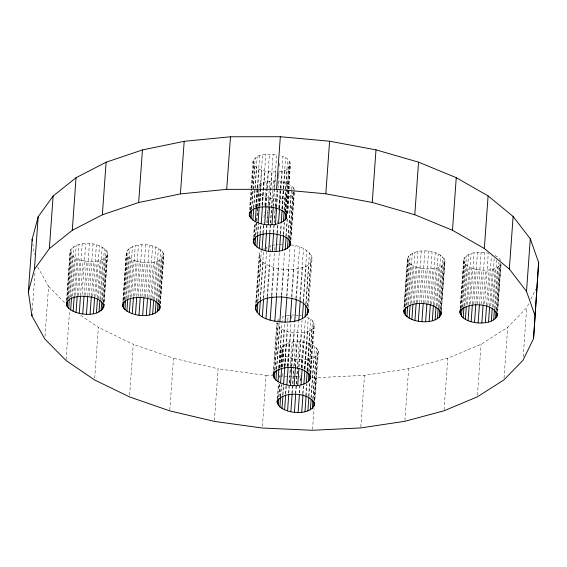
<?xml version="1.0" encoding="UTF-8"?>
<svg xmlns="http://www.w3.org/2000/svg" width="567" height="567" viewBox="0 0 567 567"><rect width="100%" height="100%" fill="white"/><g stroke="black" fill="none" stroke-linecap="round" stroke-linejoin="round"><path stroke-width="0.43" stroke-dasharray="2.83 2.13" d="M274.293 188.116L276.682 154.805C268.971 153.813 254.867 152.849 252.932 162.679C257.049 171.787 269.616 172.354 278.333 171.744M256.929 189.491C257.907 181.27 269.176 180.923 275.633 181.057M291.062 244.979C308.377 245.844 323.899 263.308 298.518 268.609C287.646 270.551 275.945 269.488 266.086 264.286C261.096 262.046 256.447 255.214 261.352 250.557L257.709 301.396M306.896 317.506C317.889 320.284 315.259 331.73 304.762 332.227C295.442 333.502 280.247 333.361 276.873 322.651L273.351 371.732M318.392 351.171C317.166 359.903 305.018 359.811 298.199 359.535C291.842 358.599 282.203 357.033 280.871 349.456C285.924 337.571 313.508 339.924 318.392 351.171L314.813 401.131M32.298 310.659L35.119 271.217M44.999 336.373L48.578 286.413L37.408 266.405M66.573 300.808L70.159 250.848C76.417 239.565 102.925 241.514 107.673 253.435L104.158 302.523M66.849 299.943L70.159 250.848M67.133 300.042L70.776 249.204M67.827 299.043L71.031 254.342L70.237 252.613M68.394 298.547L72.037 247.708M69.436 298.044L72.456 255.972L71.031 254.342M70.23 297.243L73.873 246.404M66.098 359.627L69.55 311.418M71.612 296.895L74.44 257.453L72.456 255.972M72.576 296.144L76.219 245.313M74.277 295.57L76.914 258.758L74.44 257.453M75.376 295.301L79.019 244.469M77.225 295.783L79.805 259.849L76.914 258.758M78.494 295.613L82.201 243.902M80.521 295.754L83.037 260.7L79.805 259.849M82.059 294.479L85.709 243.647M84.079 295.442L86.531 261.259L83.037 260.7M85.716 295.442L89.423 243.725M87.772 295.698L90.224 261.515C96.326 261.337 106.242 260.884 107.673 253.435M89.324 295.854L93.031 244.143M91.415 295.605L93.867 261.422M92.697 296.562L96.404 244.852M94.639 296.945L97.212 261.011M95.823 296.661L99.473 245.823M97.51 297.987L100.21 260.303M98.452 298.738L102.159 247.028M99.969 298.774L102.797 259.332M94.717 378.203L98.36 327.365L79.798 314.72M100.692 300.141L104.399 248.424M101.883 300.198L104.895 258.127M102.471 300.822L106.114 249.983M103.187 302.296L106.454 256.723M103.591 302.502L107.234 251.67M104.009 302.48L107.397 255.15M122.926 300.297L126.377 252.088C132.635 240.805 159.143 242.754 163.898 254.682L160.376 303.763M123.131 300.304L126.377 252.088M123.415 300.404L127.001 250.444M124.109 299.411L127.249 255.589L126.462 253.853M124.612 299.787L128.255 248.956M125.661 299.284L128.674 257.212L127.249 255.589M126.448 298.483L130.091 247.644M127.837 298.136L130.665 258.694L128.674 257.212M128.801 297.392L132.444 246.553M130.431 297.689L133.139 259.998L130.665 258.694M131.601 296.548L135.244 245.709M133.514 296.151L136.023 261.089L133.139 259.998M134.783 295.981L138.426 245.142M129.616 395.142L133.259 344.304L98.36 327.365M136.803 296.123L139.255 261.94L136.023 261.089M138.22 296.598L141.927 244.887M140.304 296.69L142.756 262.507L139.255 261.94M141.941 296.683L145.648 244.965M143.997 296.938L146.442 262.755C152.551 262.585 162.467 262.124 163.898 254.682M145.542 297.094L149.249 245.383M147.633 296.853L150.085 262.67M148.915 297.803L152.622 246.092M150.921 297.314L153.437 262.252M151.984 298.781L155.691 247.07M153.735 299.234L156.435 261.543M154.678 299.986L158.384 248.268M156.123 300.893L159.015 260.572M156.917 301.382L160.624 249.664M158.037 302.317L161.113 259.367M158.689 302.062L162.339 251.224M159.469 302.665L162.672 257.964M159.809 303.749L163.452 252.91M160.227 303.721L163.622 256.39M169.795 409.984L173.502 358.273L133.259 344.304M214.397 420.516L218.104 368.798L173.502 358.273M249.515 210.024L251.046 188.974M251.082 188.109L253.031 160.943M250.175 210.166L251.684 189.13M251.741 188.258L253.818 159.334M250.288 210.017L251.791 188.981M251.854 188.102L253.555 164.437M251.585 208.72L255.228 157.881M251.748 209.039L254.824 166.096M253.555 207.465L254.874 189.059M254.937 188.18L257.198 156.627M253.789 207.933L256.681 167.612M253.449 237.708L254.54 222.796M255.646 207.033L257.028 187.748M255.958 207.302L259.665 155.592M254.172 236.978L255.178 222.951M256.305 207.175L259.041 168.966M254.285 236.822L255.228 223.674M256.419 207.026L257.553 191.249C264.697 200.25 289.12 203.043 294.45 191.199M255.582 235.525L257.588 207.479M257.652 206.601L258.913 189.073M258.97 188.194L259.225 184.693M255.809 234.972L256.752 221.825M256.808 220.953L257.815 206.927M257.879 206.048L258.821 192.9M258.857 206.53L260.118 188.995M260.175 188.124L262.564 154.812M259.254 206.048L261.834 170.114M257.553 234.27L258.304 223.752M259.558 206.225L261.196 183.432M257.787 234.745L258.538 224.227M259.856 205.814L260.678 194.424M259.955 234.114L260.643 224.475M262.025 205.19L263.662 182.404M262.188 205.162L265.831 154.323M260.331 233.462L260.962 224.702M262.344 205.417L263.031 195.778M262.535 205.211L264.98 171.028M255.703 303.302L259.162 255.093M256.213 302.686L259.792 252.726M256.327 302.296L259.53 257.595M257.928 301.205L260.884 260.005M262.854 233.335L263.549 223.696M263.988 217.558L264.364 212.299M264.867 205.289L266.561 181.624M263.251 232.86L263.818 224.971M265.2 205.686L265.824 196.926M265.703 205.864L266.894 189.208M266.958 188.329L269.41 154.146M265.973 205.849L267.163 189.194M267.227 188.322L268.418 171.666M260.104 299.482L263.563 251.273M260.395 299.943L263.102 262.259M266.121 232.846L269.268 189.024M269.325 188.145L269.828 181.135M266.469 232.895L267.348 220.627M267.411 219.748L268.035 210.981M268.099 210.109L268.978 197.833M269.481 205.155L273.124 154.316M269.679 205.304L272.068 171.999M263.187 298.738L266.894 247.028L263.754 248.644M263.698 297.597L266.086 264.286M269.701 232.668L270.324 223.908M270.388 223.029L273.407 180.958M269.963 232.661L270.594 223.894M270.657 223.015L272.415 198.478M272.975 206.523L274.23 188.988M273.308 206.182L275.76 171.992M267.05 296.576L270.693 245.745L268.411 246.51M267.532 296.739L269.729 266.058M273.414 232.839L275.236 207.423M275.3 206.544L276.434 190.767M273.677 232.116L274.18 225.106M274.619 218.968L274.995 213.709M275.25 210.201L275.434 207.572M275.498 206.7L276.065 198.811M276.278 207.302L277.469 190.647M277.844 185.388L278.099 181.879M278.539 175.749L278.787 172.24M279.226 166.103L279.545 161.723M276.675 206.721L277.936 189.187M278 188.315L279.127 172.538M271.409 295.676L274.619 250.975M274.676 250.104L274.995 245.717M262.422 426.264L266.065 375.432L218.104 368.798M271.926 295.57L273.939 267.518M276.965 233.328L277.66 223.689M277.724 222.81L277.851 221.059M278.787 207.912L280.672 181.617L278.546 181.32M277.306 232.987L277.873 225.099M279.127 207.572L279.758 198.804M279.255 208.337L280.637 189.052M280.7 188.173L282.961 156.62L279.985 155.585M279.581 208.713L282.281 171.021C292.381 169.795 292.6 159.008 282.961 156.62M281.905 208.713L283.287 189.428M283.351 188.556L285.548 157.874M280.275 234.107L281.026 223.589M282.097 208.691L283.479 189.406M283.543 188.535L283.982 182.397L280.672 181.617M282.21 208.677L283.592 189.392M283.656 188.52L284.974 170.114M276.249 295.201L279.333 252.251M280.672 233.526L281.367 223.887M282.437 208.989L283.188 198.471M276.653 295.79L278.603 268.623M284.017 210.151L285.463 189.995M285.527 189.116L287.667 159.32M284.251 210.159L285.69 190.002M285.754 189.123L287.2 168.966M283.316 234.27L284.131 222.874M284.953 211.477L286.959 183.432L283.982 182.397M273.804 370.053L277.199 322.722M283.642 234.646L284.521 222.37M285.272 211.852L286.278 197.826M285.591 211.746L287.164 189.832M287.228 188.96L289.234 160.908M285.697 212.306L288.901 167.605M274.782 370.272L278.425 319.434L277.32 320.972M274.952 369.96L278.092 326.131M286.548 213.454L288.242 189.789L286.611 213.405M288.305 188.917L290.191 162.623M288.369 188.861L290.006 166.074M286.937 213.475L288.631 189.81M288.695 188.939L290.453 164.395M281.459 295.194L284.662 250.494M285.839 236.396L287.093 218.869M287.469 213.61L289.17 189.945M289.234 189.066L289.546 184.686L286.959 183.432M276.483 368.919L279.751 323.339M281.728 295.605L283.613 269.311M286.144 236.361L287.398 218.834M287.781 213.575L288.972 196.919M276.71 368.919L279.666 327.726M287.951 237.842L291.346 190.512M291.41 189.633L291.658 186.125L289.546 184.686M278.709 367.77L282.352 316.932L284.372 316.251M288.185 237.842L291.197 195.771M279.014 367.735L281.778 329.165M277.348 398.544L278.418 383.639M279.552 367.863L280.871 349.456M277.674 398.615L278.808 383.661M279.248 377.53L279.375 375.772M279.871 367.94L281.317 347.777M289.588 238.558L293.231 187.72L291.658 186.125M289.758 238.239L292.898 194.417M278.78 397.084L279.85 382.179M280.92 367.281L282.423 346.246M278.95 396.765L279.829 384.497M281.083 366.962L282.09 352.943M281.402 366.856L284.542 323.034M290.609 239.387L294.188 189.428L293.231 187.72M286.548 296.541L290.006 248.339M290.609 240.21L294.004 192.879M281.728 367.232L284.365 330.419M286.973 295.846L288.858 269.552M290.935 240.288L294.386 192.078M280.417 396.602L281.296 384.334M282.55 366.799L284.124 344.892M280.644 396.609L281.459 385.213M282.09 376.445L282.345 372.937M282.784 366.806L283.663 354.531M284.492 366.218L287.696 321.517M287.76 320.646L288.135 315.387L289.85 315.217M282.642 395.454L283.401 384.936M284.719 366.53L286.349 343.744M284.832 366.516L287.349 331.454M283.011 394.54L283.642 385.773M285.024 366.495L285.775 355.977M291.459 296.569L295.102 245.731M291.892 297.349L293.904 269.304M285.399 393.668L285.966 385.78M287.349 366.495L289.042 342.829M285.725 394.044L286.349 385.276M287.731 365.998L288.362 357.231M287.859 366.764L290.999 322.935M291.318 318.555L291.502 315.925M288.199 366.417L290.651 332.234M288.49 393.03L292.133 342.192M288.83 393.321L289.333 386.311M289.581 382.803L289.9 378.423M290.339 372.285L290.715 367.026M290.779 366.154L291.346 358.266M295.846 298.731L299.553 247.021M296.378 298.412L298.518 268.609M291.551 366.757L294.755 322.056M291.814 366.034L294.202 332.73M291.856 393.569L292.487 384.802M292.551 383.93L293.741 367.274M293.805 366.395L295.563 341.858M292.196 393.229L293.89 369.564M294.145 366.055L294.649 359.046M299.851 299.475L303.494 248.644M295.201 367.09L298.533 320.638M295.471 367.076L297.923 332.893M300.283 299.943L302.608 267.511M295.549 393.569L296.18 384.802M296.236 383.923L299.256 341.851M295.747 393.718L296.378 384.95M296.442 384.079L298.199 359.535M303.182 301.389L306.825 250.55M298.703 366.856L302.034 320.398M303.515 301.991L306.088 266.058M299.043 366.906L301.495 332.723M299.263 393.023L299.766 386.014M300.141 380.755L300.517 375.496M301.084 367.607L302.906 342.185M305.733 304.408L309.44 252.698M299.532 393.009L300.035 385.999M300.411 380.741L300.531 378.983M301.353 367.593L301.913 359.705M306.045 303.728L308.873 264.286M301.857 367.763L305.372 318.682M302.19 368.167L304.762 332.227M307.59 305.868L311.233 255.03M307.718 306.06L310.858 262.238M308.576 307.3L312.105 257.51M302.7 393.661L303.267 385.773M304.458 369.124L306.343 342.829M304.649 368.911L308.292 318.08M303.04 393.711L303.607 385.822M304.798 369.174L305.493 359.528M304.961 369.138L307.661 331.454M307.009 370.265L310.652 319.427M307.243 370.74L310.128 330.419M305.79 395.454L306.605 384.057M307.548 370.91L309.497 343.737M306.123 395.851L306.938 384.454M307.945 370.435L308.76 359.039M308.859 371.789L312.502 320.95M309.022 372.108L312.098 329.165M310.135 373.44L313.778 322.609M308.583 396.602L309.582 382.576M310.213 373.809L313.508 327.712M308.958 395.95L309.965 381.924M310.588 373.157L311.659 358.259M310.879 373.447L314.394 324.359M310.943 397.949L314.65 346.239M311.233 397.545L314.125 357.224M312.856 398.594L316.499 347.762M313.019 398.92L316.095 355.97M314.125 400.252L317.775 349.414M314.238 400.096L317.506 354.524M312.545 429.41L314.054 408.375M314.621 400.486L316.251 377.693L364.503 375.347L408.63 368.706L447.774 358.209L481.085 344.268L507.685 327.308L526.722 307.746L529.372 302.31M360.796 427.057L364.503 375.347M403.91 308.257L407.432 259.176C411.054 246.617 442.933 248.927 444.946 261.763L441.431 310.844M404.186 306.549L407.701 257.461M404.604 306.52L407.871 260.94L407.432 259.176M405.008 306.726L408.651 255.887M405.908 305.578L408.991 262.627L407.871 260.94M406.567 305.322L410.21 254.484M407.815 304.5L410.706 264.187L408.991 262.627M408.601 304.996L412.308 253.279M410.175 304.146L412.946 265.583L410.706 264.187M411.245 303.147L414.888 252.308M412.996 303.6L415.632 266.788L412.946 265.583M404.923 420.423L408.63 368.706M414.179 303.317L417.886 251.599M416.192 302.821L418.701 267.759L415.632 266.788M417.532 302.898L421.238 251.188M419.623 302.65L422.075 268.467L418.701 267.759M421.175 302.806L424.881 251.096M423.23 303.069L425.682 268.886C432.288 268.978 441.991 268.942 444.946 261.763M424.867 303.062L428.574 251.344M426.944 303.147L429.396 268.964M428.361 303.628L432.068 251.911M430.388 303.77L432.897 268.708M431.593 304.472L435.3 252.762M433.507 304.082L436.087 268.141M434.485 305.563L438.192 253.853M436.115 305.868L438.879 267.298M437.022 305.996L440.665 255.157M438.277 307.406L441.232 266.207M439.007 307.477L442.65 256.638M439.928 308.724L443.068 264.902M440.431 309.1L444.074 258.268M440.935 310.737L444.33 263.407M441.218 310.836L444.861 259.998M444.067 409.92L447.774 358.209M460.191 308.625L463.65 260.416C466.563 250.798 480.313 251.975 488.293 253.158L484.587 304.869M460.347 308.668L463.926 258.701M460.829 307.761L464.097 262.188L463.65 260.416M461.226 307.966L464.876 257.135M462.07 307.697L465.209 263.868L464.097 262.188M462.785 306.563L466.428 255.724M464.033 305.748L466.924 265.427L465.209 263.868M464.827 306.237L468.533 254.526M466.464 304.514L469.164 266.823L466.924 265.427M467.47 304.387L471.113 253.555M469.214 304.84L471.857 268.028L469.164 266.823M470.468 303.678L474.111 252.839M472.41 304.061L474.926 268.999L471.857 268.028M473.757 304.139L477.464 252.428M475.848 303.898L478.3 269.715L474.926 268.999M477.393 304.054L481.099 252.336M479.448 304.309L481.9 270.126C488.307 270.296 496.175 270.055 500.548 264.647L497.28 310.227M481.085 304.302L484.792 252.591M483.169 304.394L485.621 270.211M477.442 395.1L481.085 344.268M486.606 305.011L489.123 269.949M487.811 305.719L491.398 255.76M489.668 306.201L492.305 269.389M490.767 305.932L494.218 257.723M492.34 307.108L495.104 268.538M493.24 307.236L496.756 258.155M494.495 308.646L497.45 267.447M495.225 308.717L498.556 262.266M496.146 309.965L499.286 266.143M496.649 310.347L500.172 261.259M497.564 310.326L500.895 263.875M497.649 312.091L501.108 263.882M504.042 378.139L507.685 327.308M523.206 356.827L526.722 307.746M530.889 299.206L535.815 289.113M279.191 171.659L282.281 171.021M272.146 245.44L275.059 244.838M285.045 316.025L288.135 315.387M275.86 244.76L278.284 244.526M279.892 244.363L282.501 244.363M291.566 315.046L293.784 315.046M266.065 375.432L272.231 375.708M279.276 376.027L296.881 376.821M297.76 376.864L300.404 376.977M311.85 377.494L316.251 377.693M142.756 262.507L146.442 262.755M86.531 261.259L90.224 261.515M295.258 315.046L298.178 315.309M478.3 269.715L481.9 270.126M422.075 268.467L425.682 268.886M298.908 315.38L301.488 315.854M495.026 255.419L498.868 257.886L500.824 260.664M48.578 286.413L64.95 302.998M32.758 243.668L34.41 254.781"/><path stroke-width="0.85" d="M249.161 215.269C250.387 206.544 262.535 206.629 269.353 206.905C275.711 207.841 285.35 209.407 286.682 216.984C282.522 229.033 248.707 226.885 249.352 212.639M253.158 242.081C254.385 233.349 266.533 233.441 273.351 233.717C279.708 234.653 289.347 236.219 290.68 243.796C286.548 255.986 251.301 253.711 253.414 238.572M308.2 312.559C307.874 300.113 291.034 297.909 281.338 296.952C272.366 297.03 258.524 297.328 255.391 307.683C258.183 320.029 274.584 321.539 285.088 322.141C293.656 321.858 308.498 320.39 308.448 309.05M310.525 378.692C309.405 365.389 277.469 363.298 273.103 375.241C275.732 387.665 309.419 390.387 310.716 376.063M314.522 405.504C313.402 392.194 281.466 390.103 277.1 402.046C279.729 414.477 313.416 417.199 314.713 402.875M533.561 338.598L538.65 262.514L530.294 238.813L513.114 216.459L488.102 195.927L456.251 177.677L418.552 162.162L375.999 149.858L329.597 141.218L280.325 136.718L230.486 136.767L184.19 141.318L142.445 149.936L106.107 162.212L76.049 177.719L53.121 196.026L38.195 216.729L32.121 239.394L28.35 291.984L31.915 315.918L44.807 339.002L66.034 360.506L94.59 379.954L129.489 396.893L169.731 410.862L214.333 421.387L262.301 428.021L312.481 430.282L360.732 427.936L404.859 421.295L444.011 410.799L477.315 396.857L503.914 379.897L522.951 360.336L533.561 338.598L538.65 262.514M28.35 291.984L34.424 269.318L38.195 216.729M31.915 315.918L32.043 314.168M34.424 269.318L49.35 248.622L53.121 196.026M104.03 304.273C102.903 319.065 71.435 316.003 66.474 305.202L66.722 301.694M49.35 248.622L72.278 230.308L76.049 177.719M67.26 306.931L67.7 300.801M68.685 308.561L69.372 298.915M70.669 310.043L71.548 297.767M73.143 311.347L74.213 296.449M76.035 312.438L77.169 296.661M79.267 313.289L80.457 296.633M82.761 313.856L84.022 296.321M86.453 314.104L87.708 296.576M90.096 314.012L91.351 296.484M93.449 313.601L94.576 297.824M72.278 230.308L102.344 214.801L106.107 162.212M96.447 312.892L97.446 298.866M99.027 311.921L99.842 300.524M101.124 310.716L101.755 301.949M102.684 309.313L103.123 303.175M103.626 307.739L103.881 304.231M122.692 306.442C122.954 297.654 135.315 297.384 141.878 297.562C148.49 298.384 158.058 299.766 160.128 307.271C155.918 319.781 128.064 317.109 122.692 306.442L123.004 302.062M123.478 308.179L123.982 301.162M124.903 309.802L125.598 300.163M126.895 311.283L127.773 299.015M129.368 312.587L130.375 298.568M102.344 214.801L138.674 202.525L142.445 149.936M132.253 313.679L133.451 297.03M135.485 314.529L136.739 297.002M138.986 315.096L140.24 297.562M142.671 315.344L143.933 297.817M146.314 315.259L147.569 297.725M149.667 314.841L150.801 299.064M152.665 314.132L153.671 300.106M155.245 313.161L156.06 301.764M157.35 311.956L157.973 303.189M158.902 310.553L159.341 304.415M159.851 308.98L160.1 305.471M138.674 202.525L180.419 193.907L184.19 141.318M180.419 193.907L226.715 189.357L230.486 136.767M249.785 217.026L250.224 210.889M251.053 218.685L251.684 209.918M252.91 220.202L253.725 208.812M255.27 221.555L256.27 207.529M253.782 243.838L254.158 238.579M255.051 245.49L255.682 236.73M258.063 222.703L259.19 206.927M256.908 247.014L257.723 235.617M259.268 248.367L260.267 234.341M261.21 223.618L262.408 206.962M255.391 307.683L255.575 305.053M255.76 310.184L256.206 304.047M257.113 312.601L257.865 302.083M262.06 249.515L263.187 233.739M264.647 224.256L265.909 206.728M259.332 314.848L260.331 300.822M265.207 250.423L266.469 232.895M268.297 224.589L269.559 207.061M262.315 316.882L263.57 299.348M268.645 251.068L269.906 233.533M271.99 224.589L273.251 207.054M265.966 318.647L267.468 297.611M226.715 189.357L276.554 189.307L280.325 136.718M272.295 251.401L273.613 232.994M275.42 224.248L276.618 207.593M270.168 320.107L271.862 296.442M275.987 251.394L277.242 233.866M278.51 223.611L279.581 208.713M281.204 222.703L282.082 210.428M279.418 251.061L280.552 235.284M274.832 321.213L276.59 296.669M283.429 221.555L284.124 211.909M273.103 375.241L273.23 373.483M273.365 377.012L273.677 371.81M282.508 250.423L283.578 235.518M285.13 220.194L285.633 213.185M274.322 378.721L274.889 370.832M286.236 218.664L286.548 214.276M279.843 321.9L281.664 296.484M285.201 249.508L286.08 237.24M275.895 380.315L276.646 369.797M287.426 248.36L288.121 238.721M278.007 381.754L278.95 368.607M277.1 402.046L277.228 400.295M277.362 403.824L277.681 399.437M289.127 247.006L289.631 239.99M278.319 405.533L278.822 398.516M290.233 245.468L290.545 241.088M280.594 383.008L281.664 368.111M285.088 322.141L286.852 297.597M279.892 407.127L280.644 396.609M283.578 384.043L284.769 367.395M282.005 408.566L282.883 396.29M290.134 321.893L291.828 298.228M284.591 409.821L285.662 394.923M286.881 384.823L288.135 367.296M287.575 410.855L288.766 394.2M294.748 321.198L296.314 299.291M290.432 385.319L291.75 366.913M290.878 411.635L292.133 394.108M294.153 385.482L295.407 367.955M298.837 320.1L300.219 300.822M294.429 412.124L295.683 394.597M302.317 318.647L303.451 302.87M297.725 385.312L298.915 368.656M298.15 412.294L299.404 394.767M305.103 316.875L305.918 305.478M300.992 384.816L302.126 369.039M307.087 314.827L307.59 307.817M301.722 412.117L302.976 394.589M303.891 384.043L304.833 370.896M306.357 383.008L307.179 371.612M304.989 411.628L306.123 395.851M308.328 381.754L308.958 372.987M309.738 380.301L310.177 374.163M307.888 410.848L308.895 396.829M310.355 409.813L311.113 399.296M534.879 315.103L526.523 291.403L509.343 269.049L484.331 248.516L452.48 230.266L414.782 214.751L372.236 202.447L325.827 193.808L329.597 141.218M312.325 408.559L312.956 399.799M313.735 407.113L314.118 401.854M372.236 202.447L375.999 149.858M441.367 311.722C441.027 326.712 403.584 324.005 403.782 310.007M404.101 313.53L404.42 309.15M405.221 315.217L405.781 307.328M406.936 316.776L407.687 306.258M414.782 214.751L418.552 162.162M409.176 318.172L410.118 305.025M411.862 319.377L412.932 304.472M414.931 320.348L416.128 303.692M418.304 321.057L419.566 303.529M421.912 321.475L423.166 303.94M425.626 321.553L426.887 304.025M429.134 321.298L430.325 304.649M432.316 320.731L433.443 304.954M435.109 319.887L436.051 306.74M437.462 318.796L438.213 308.278M439.297 317.492L439.864 309.603M440.559 315.996L440.871 311.616M452.48 230.266L456.251 177.677M497.521 313.842C495.764 327.698 459.929 325.118 460.007 311.255M459.88 313.005L460.284 309.539M460.326 314.777L460.702 309.518M461.439 316.457L462.006 308.568M463.154 318.016L463.969 306.619M465.394 319.412L466.336 306.265M468.087 320.617L469.15 305.719M471.156 321.588L472.346 304.94M474.529 322.304L475.784 304.77M478.13 322.715L479.384 305.188M484.331 248.516L488.102 195.927M481.851 322.8L483.105 305.266M485.352 322.545L486.543 305.889M488.534 321.978L489.604 307.073M491.334 321.128L492.276 307.98M493.68 320.036L494.438 309.518M495.515 318.732L496.082 310.844M496.777 317.237L497.089 312.856M509.343 269.049L513.114 216.459M526.523 291.403L530.294 238.813M403.661 311.765C407.283 299.206 439.163 301.516 441.176 314.352M460.156 311.297C466.889 301.318 494.771 302.721 497.401 315.592M276.554 189.307L325.827 193.808M103.903 306.024C101.117 297.406 89.657 296.491 81.939 296.236C76.311 296.562 66.211 297.718 66.474 305.202M32.121 239.394L32.376 241.11"/></g></svg>
